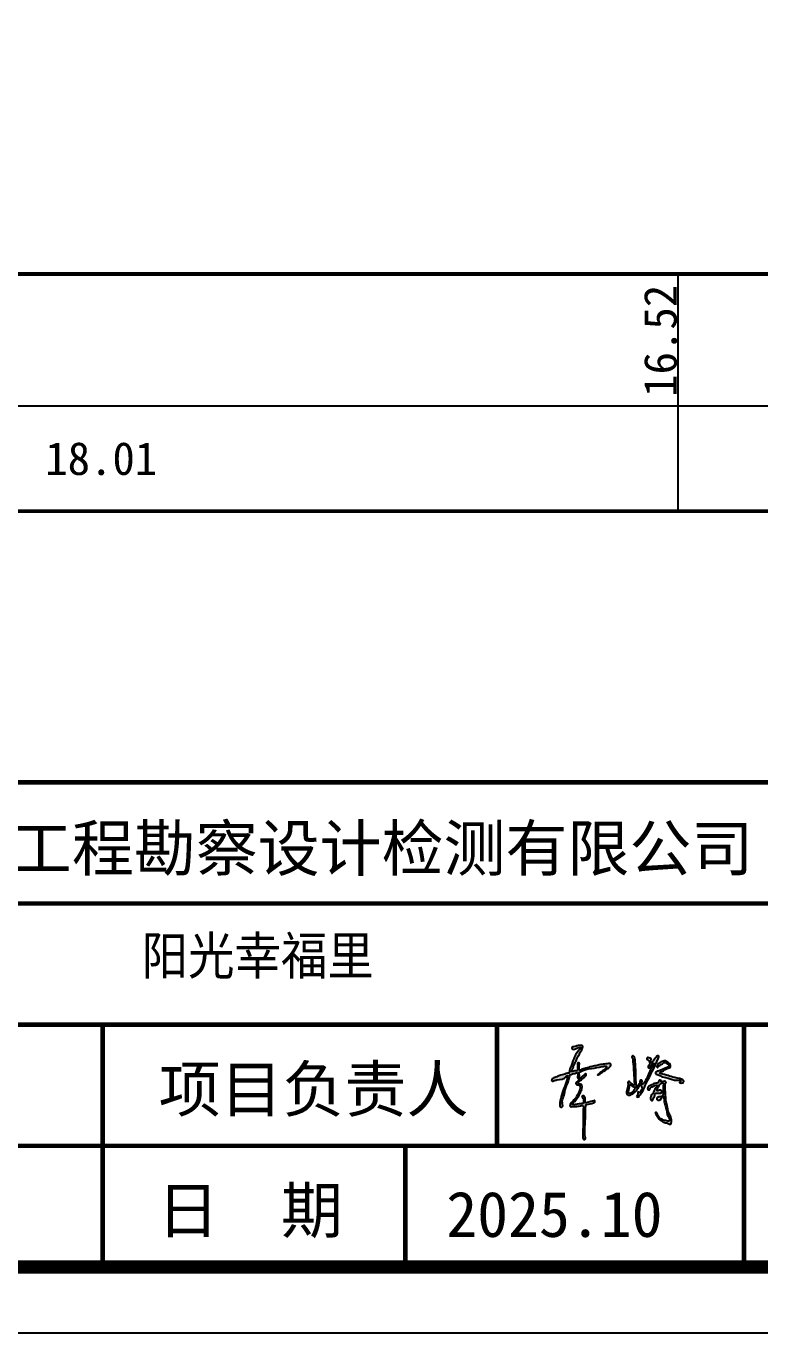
# Model space of a CAD drawing. Header units: millimetres. Extents: x -255 to 9196, y 129 to 426.
# Drawn here: x 2642.8 to 2698.4, y 129.3 to 228.5 of the extents above; entities that cross this region are included whole.
import ezdxf
from ezdxf.enums import TextEntityAlignment as Align

# ---------------------------------------------------------------- set-up
doc = ezdxf.new("R2010")
doc.units = ezdxf.units.MM
doc.layers.add('不打印', color=7, linetype='Continuous', plot=False)
doc.layers.add('地质-图框', color=7, linetype='Continuous')
doc.layers.add('地质-标注栏', color=7, linetype='Continuous')
doc.styles.add('LZ_PMT_LINE', font='', dxfattribs={"height": 2})
doc.styles.get("Standard").update_dxf_attribs({"font": 'simfang.ttf', "height": 2.5})
doc.styles.add('标注栏数据', font='simfang.ttf', dxfattribs={"width": 0.7, "height": 2.5})
doc.styles.get('LZ_PMT_LINE').set_extended_font_data('SimSun')

msp = doc.modelspace()

# ---------------------------------------------------------------- hatches: boundary and pattern name
at = {"linetype": 'Continuous'}
h = msp.add_hatch(color=0, dxfattribs=at)
edge = h.paths.add_edge_path()
edge.add_spline(control_points=[(2684.823, 150.995), (2684.823, 150.995), (2684.6, 150.973), (2684.469, 150.896), (2684.311, 150.821), (2684.193, 150.879), (2684.158, 150.962), (2684.196, 151.058), (2684.343, 151.044), (2684.514, 151.121), (2684.723, 151.147), (2685.03, 151.178), (2684.996, 150.956), (2684.941, 150.81), (2684.839, 150.66), (2684.751, 150.496), (2684.639, 150.326), (2684.543, 150.106), (2684.451, 149.845), (2684.314, 149.639), (2684.272, 149.426), (2684.214, 149.316), (2684.113, 149.165), (2684.279, 149.174), (2684.381, 149.218), (2684.506, 149.231), (2684.66, 149.25), (2684.587, 149.495), (2684.635, 149.639), (2684.591, 149.84), (2684.773, 149.837), (2684.713, 149.638), (2684.741, 149.489), (2684.719, 149.343), (2684.783, 149.247), (2684.984, 149.373), (2685.26, 149.42), (2685.666, 149.549), (2686.07, 149.629), (2686.458, 149.734), (2686.788, 149.731), (2687.015, 149.799), (2687.186, 149.725), (2687.086, 149.516), (2686.853, 149.353), (2686.558, 149.143), (2686.299, 148.979), (2686.184, 148.921), (2686.108, 148.894), (2686.213, 149.002), (2686.296, 149.07), (2686.495, 149.204), (2686.663, 149.34), (2686.785, 149.442), (2686.832, 149.554), (2686.667, 149.603), (2686.022, 149.383), (2685.389, 149.47), (2684.719, 149.105), (2684.747, 149.066), (2684.725, 148.954), (2684.767, 148.832), (2684.746, 148.679), (2684.835, 148.634), (2684.905, 148.75), (2685.02, 148.826), (2685.11, 148.924), (2685.183, 149), (2685.269, 148.983), (2685.253, 148.82), (2685.067, 148.729), (2684.907, 148.543), (2684.764, 148.446), (2684.667, 148.363), (2684.674, 148.292), (2684.703, 148.173), (2684.934, 148.24), (2684.976, 147.919), (2684.837, 147.584), (2684.616, 147.187), (2684.385, 146.875), (2684.241, 146.767), (2684.197, 146.68), (2684.378, 146.63), (2684.564, 146.704), (2684.829, 146.718), (2684.97, 146.737), (2685.088, 146.762), (2685.062, 146.913), (2685.059, 147.024), (2685.065, 147.176), (2684.931, 147.192), (2684.957, 147.375), (2685.202, 147.281), (2685.155, 147.061), (2685.216, 146.927), (2685.179, 146.774), (2685.468, 146.867), (2685.629, 146.901), (2685.815, 146.937), (2685.888, 146.98), (2685.914, 146.94), (2685.923, 146.899), (2685.922, 146.857), (2685.905, 146.814), (2685.863, 146.812), (2685.677, 146.738), (2685.487, 146.686), (2685.283, 146.672), (2685.261, 146.653), (2685.222, 146.652), (2685.239, 146.615), (2685.182, 146.284), (2685.227, 145.639), (2685.158, 144.866), (2685.149, 144.348), (2685.226, 144.122), (2685.182, 143.99), (2684.992, 144.039), (2685.029, 144.871), (2685.039, 145.575), (2685.035, 146.307), (2685.06, 146.486), (2685.021, 146.536), (2684.997, 146.604), (2684.807, 146.571), (2684.553, 146.501), (2684.286, 146.543), (2684.072, 146.485), (2684.046, 146.554), (2684.027, 146.61), (2684.059, 146.705), (2684.175, 146.874), (2684.444, 147.094), (2684.615, 147.428), (2684.743, 147.711), (2684.805, 147.889), (2684.822, 148.098), (2684.643, 148.16), (2684.472, 148.196), (2684.487, 148.365), (2684.61, 148.417), (2684.713, 148.483), (2684.728, 148.604), (2684.613, 148.666), (2684.604, 148.844), (2684.66, 148.995), (2684.566, 149.101), (2684.389, 149.014), (2684.225, 148.999), (2684.025, 148.909), (2683.978, 148.623), (2683.831, 148.218), (2683.628, 147.674), (2683.559, 147.228), (2683.423, 146.964), (2683.463, 146.815), (2683.437, 146.697), (2683.509, 146.603), (2683.474, 146.518), (2683.427, 146.466), (2683.359, 146.476), (2683.274, 146.492), (2683.246, 146.638), (2683.313, 147.159), (2683.537, 147.839), (2683.812, 148.51), (2683.81, 148.761), (2683.895, 148.861), (2683.77, 148.848), (2683.656, 148.574), (2683.177, 148.572), (2682.844, 148.494), (2682.711, 148.405), (2682.628, 148.461), (2682.641, 148.579), (2682.789, 148.694), (2683.04, 148.771), (2683.364, 148.928), (2683.665, 148.967), (2683.852, 149.047), (2683.98, 149.037), (2683.988, 149.263), (2684.228, 149.768), (2684.352, 150.455), (2684.748, 150.815), (2684.8, 150.892), (2684.834, 150.931), (2684.845, 150.959), (2684.86, 150.99), (2684.823, 150.995), (2684.823, 150.995)], knot_values=[0, 0, 0, 0, 0.197659, 0.38152, 0.566109, 0.652135, 0.748753, 0.807036, 0.92578, 1.122031, 1.368988, 1.626652, 1.76802, 1.918621, 2.118344, 2.300641, 2.476901, 2.727997, 3.020459, 3.30281, 3.467088, 3.639635, 3.748419, 3.829445, 4.003086, 4.123696, 4.214806, 4.40081, 4.667341, 4.776567, 4.878347, 5.011798, 5.239779, 5.391232, 5.421408, 5.561877, 5.912571, 6.38166, 6.788598, 7.158235, 7.581854, 7.75821, 7.879208, 8.024703, 8.302733, 8.776744, 9.113748, 9.171835, 9.21185, 9.282009, 9.431192, 9.655122, 9.945004, 10.084012, 10.156313, 10.23478, 10.492922, 12.265977, 12.308224, 12.341497, 12.381398, 12.643767, 12.73859, 12.784271, 12.894334, 13.057034, 13.22312, 13.293963, 13.355493, 13.427134, 13.691979, 13.931156, 14.154695, 14.230531, 14.280349, 14.357953, 14.559753, 14.73671, 15.127693, 15.701362, 16.09181, 16.245167, 16.284172, 16.325965, 16.693564, 16.937976, 17.092889, 17.140175, 17.268068, 17.432612, 17.543247, 17.640717, 17.742204, 17.919021, 18.124187, 18.330875, 18.38331, 18.514374, 18.915136, 19.05586, 19.094889, 19.129342, 19.171939, 19.2281, 19.253164, 19.30045, 19.335915, 19.866366, 19.900833, 19.91431, 19.956102, 19.971506, 20.016335, 20.975658, 21.868584, 22.374573, 22.482502, 22.597173, 22.697846, 22.941553, 24.708467, 25.088101, 25.161193, 25.220954, 25.277606, 25.350797, 25.711986, 26.113546, 26.20435, 26.256258, 26.30822, 26.383415, 26.54161, 26.923438, 27.405824, 27.649529, 27.849929, 27.988286, 28.210288, 28.334066, 28.448614, 28.601664, 28.712075, 28.802319, 28.905249, 29.053216, 29.28859, 29.3441, 29.421244, 29.800842, 29.895833, 30.034219, 30.598059, 31.241971, 31.744499, 31.964954, 32.082734, 32.192402, 32.311997, 32.392136, 32.448377, 32.505145, 32.585331, 32.68582, 32.890345, 34.212601, 34.822842, 34.959792, 35.019354, 35.099489, 35.175216, 35.910229, 36.17828, 36.27437, 36.332015, 36.438545, 36.566652, 36.87459, 37.22398, 37.642874, 37.759289, 37.851306, 37.959659, 38.310672, 39.66111, 39.8191, 39.895663, 39.943134, 39.968266, 39.993907, 40.020381, 40.020381, 40.020381, 40.020381], degree=3, periodic=0)
h = msp.add_hatch(color=0, dxfattribs=at)
edge = h.paths.add_edge_path()
edge.add_spline(control_points=[(2688.751, 150.193), (2688.751, 150.193), (2688.702, 150.372), (2688.868, 150.359), (2688.955, 150.231), (2688.987, 149.928), (2689.036, 149.383), (2689.02, 148.815), (2689.047, 148.289), (2689.08, 148.128), (2689.062, 147.943), (2689.131, 147.991), (2689.153, 148.096), (2689.247, 148.18), (2689.328, 148.254), (2689.355, 148.334), (2689.34, 148.414), (2689.358, 148.526), (2689.461, 148.518), (2689.535, 148.471), (2689.517, 148.38), (2689.465, 148.311), (2689.488, 148.218), (2689.571, 148.197), (2689.641, 148.277), (2689.879, 148.604), (2690.043, 149.209), (2690.285, 149.544), (2690.424, 149.815), (2690.242, 149.774), (2690.222, 149.635), (2690.13, 149.532), (2690.061, 149.442), (2689.912, 149.478), (2690.012, 149.615), (2690.048, 149.701), (2690.083, 149.76), (2690.092, 149.809), (2690.054, 149.852), (2690.069, 149.922), (2690.026, 149.991), (2689.965, 150.055), (2689.84, 150.088), (2689.875, 150.182), (2689.908, 150.227), (2689.942, 150.221), (2689.987, 150.225), (2690.048, 150.206), (2690.12, 150.177), (2690.217, 150.146), (2690.19, 150.045), (2690.135, 149.98), (2690.129, 149.901), (2690.126, 149.777), (2690.276, 149.922), (2690.41, 150.057), (2690.557, 150.262), (2690.702, 150.382), (2690.792, 150.354), (2690.794, 150.239), (2690.678, 150.093), (2690.406, 149.327), (2689.896, 148.517), (2689.565, 147.667), (2689.389, 147.432), (2689.312, 147.349), (2689.282, 147.25), (2689.193, 147.248), (2689.088, 147.215), (2689.097, 147.338), (2689.173, 147.406), (2689.182, 147.504), (2689.19, 147.639), (2689.257, 147.598), (2689.29, 147.576), (2689.36, 147.573), (2689.389, 147.706), (2689.483, 147.779), (2689.534, 147.925), (2689.432, 148.006), (2689.454, 148.124), (2689.327, 148.181), (2689.292, 147.984), (2689.149, 147.882), (2689.049, 147.69), (2688.908, 147.554), (2688.746, 147.446), (2688.592, 147.373), (2688.442, 147.374), (2688.315, 147.465), (2688.326, 147.718), (2688.406, 147.96), (2688.473, 148.209), (2688.407, 148.364), (2688.493, 148.44), (2688.57, 148.404), (2688.621, 148.305), (2688.748, 148.238), (2688.822, 148.166), (2688.886, 148.102), (2688.939, 148.191), (2688.895, 148.368), (2688.906, 148.812), (2688.858, 149.308), (2688.846, 149.746), (2688.775, 149.977), (2688.837, 150.107), (2688.751, 150.193), (2688.751, 150.193)], knot_values=[0, 0, 0, 0, 0.151641, 0.238659, 0.376664, 0.590515, 1.141021, 2.014882, 2.347755, 2.615323, 2.676021, 2.710593, 2.804102, 3.007035, 3.061602, 3.13322, 3.245143, 3.315186, 3.427304, 3.477072, 3.564265, 3.655727, 3.739894, 3.799056, 3.87173, 4.029935, 5.057343, 5.495043, 5.597064, 5.685824, 5.870477, 5.988218, 6.103187, 6.183129, 6.327156, 6.441553, 6.499549, 6.531273, 6.581438, 6.655339, 6.72585, 6.812621, 6.931223, 7.021295, 7.055988, 7.084035, 7.115588, 7.194681, 7.265663, 7.364865, 7.435714, 7.528285, 7.616981, 7.694766, 7.78323, 8.036039, 8.413504, 8.498284, 8.569266, 8.640116, 8.796808, 9.11983, 11.055099, 11.664171, 11.835983, 11.928577, 12.010113, 12.106825, 12.184086, 12.258206, 12.373062, 12.483201, 12.58762, 12.624928, 12.680159, 12.714126, 12.812598, 13.001774, 13.096833, 13.217036, 13.332331, 13.402875, 13.528845, 13.768977, 13.951307, 14.158673, 14.352187, 14.53796, 14.658549, 14.786357, 14.957076, 15.350749, 15.580771, 15.713776, 15.795278, 15.84804, 15.944469, 16.12046, 16.24941, 16.284195, 16.350242, 16.460828, 16.859637, 17.639134, 17.969349, 18.182657, 18.322554, 18.394148, 18.394148, 18.394148, 18.394148], degree=3, periodic=0)
edge = h.paths.add_edge_path()
edge.add_spline(control_points=[(2688.532, 148.081), (2688.532, 148.081), (2688.586, 148.155), (2688.676, 148.148), (2688.737, 148.059), (2688.837, 147.987), (2688.961, 147.967), (2688.987, 147.876), (2688.929, 147.808), (2688.869, 147.697), (2688.753, 147.562), (2688.598, 147.52), (2688.422, 147.562), (2688.48, 147.732), (2688.491, 147.878), (2688.509, 147.971), (2688.532, 148.081), (2688.532, 148.081)], knot_values=[0, 0, 0, 0, 0.075273, 0.154812, 0.252221, 0.377888, 0.530519, 0.569008, 0.63793, 0.773479, 0.964927, 1.137476, 1.253643, 1.402924, 1.561683, 1.692143, 1.765906, 1.765906, 1.765906, 1.765906], degree=3, periodic=0)
h = msp.add_hatch(color=0, dxfattribs=at)
edge = h.paths.add_edge_path()
edge.add_spline(control_points=[(2690.674, 149.48), (2690.674, 149.48), (2690.6, 149.512), (2690.626, 149.586), (2690.658, 149.648), (2690.695, 149.742), (2690.803, 149.791), (2690.902, 149.872), (2691.036, 149.928), (2691.159, 149.962), (2691.292, 150.011), (2691.342, 149.933), (2691.426, 149.91), (2691.51, 149.805), (2691.655, 149.739), (2691.676, 149.593), (2691.649, 149.445), (2691.328, 149.451), (2691.165, 149.184), (2690.916, 149.149), (2690.786, 148.987), (2691.359, 148.943), (2691.698, 148.757), (2692.193, 148.666), (2692.521, 148.606), (2692.652, 148.506), (2692.681, 148.396), (2692.63, 148.307), (2692.513, 148.298), (2692.438, 148.296), (2692.335, 148.321), (2692.38, 148.382), (2692.428, 148.399), (2692.465, 148.533), (2691.922, 148.466), (2691.604, 148.666), (2691.103, 148.744), (2690.836, 148.874), (2690.672, 148.96), (2690.53, 148.971), (2690.508, 149.062), (2690.574, 149.184), (2690.841, 149.217), (2691.119, 149.369), (2691.366, 149.44), (2691.578, 149.568), (2691.491, 149.718), (2691.375, 149.759), (2691.281, 149.865), (2691.145, 149.857), (2691.035, 149.715), (2690.854, 149.663), (2690.727, 149.565), (2690.715, 149.475), (2690.674, 149.48), (2690.674, 149.48)], knot_values=[0, 0, 0, 0, 0.068569, 0.120283, 0.209334, 0.288456, 0.410161, 0.543077, 0.67672, 0.831793, 0.968421, 0.997207, 1.096469, 1.208819, 1.397135, 1.525038, 1.6288, 1.79443, 2.318001, 2.461788, 2.508986, 2.880792, 3.402072, 4.029968, 4.268004, 4.406366, 4.496694, 4.587713, 4.670899, 4.818574, 4.863121, 4.909296, 4.982462, 5.020931, 5.274915, 5.995984, 6.445824, 6.716471, 6.880111, 7.020502, 7.069661, 7.134015, 7.408033, 7.793483, 8.071446, 8.264313, 8.338473, 8.530902, 8.628222, 8.742587, 8.884205, 9.139889, 9.29114, 9.346422, 9.364859, 9.364859, 9.364859, 9.364859], degree=3, periodic=0)
h = msp.add_hatch(color=0, dxfattribs=at)
edge = h.paths.add_edge_path()
edge.add_spline(control_points=[(2690.127, 147.913), (2690.127, 147.913), (2690.101, 147.856), (2690.12, 147.802), (2690.033, 147.775), (2689.914, 147.787), (2689.935, 147.912), (2689.977, 148.061), (2690.25, 148.145), (2690.456, 148.32), (2690.706, 148.273), (2690.758, 148.383), (2690.772, 148.447), (2690.808, 148.518), (2690.871, 148.504), (2690.918, 148.5), (2690.98, 148.472), (2690.894, 148.374), (2691.111, 148.413), (2691.191, 148.425), (2691.297, 148.433), (2691.34, 148.35), (2691.279, 148.259), (2691.218, 147.954), (2691.302, 147.519), (2691.3, 146.943), (2691.441, 146.498), (2691.476, 146.079), (2691.699, 145.763), (2691.743, 145.485), (2691.719, 145.113), (2691.404, 145.282), (2691.119, 145.301), (2690.761, 145.554), (2690.651, 145.78), (2690.463, 146.055), (2690.629, 146.077), (2690.682, 145.778), (2690.961, 145.514), (2691.302, 145.442), (2691.517, 145.377), (2691.636, 145.542), (2691.362, 145.874), (2691.38, 146.317), (2691.172, 146.794), (2691.175, 147.041), (2691.157, 147.312), (2690.985, 147.188), (2690.943, 147.058), (2690.795, 146.969), (2690.583, 147.019), (2690.673, 147.261), (2690.875, 147.232), (2691.007, 147.312), (2691.097, 147.383), (2691.12, 147.527), (2691.106, 147.736), (2691.098, 147.983), (2691.125, 148.153), (2691.17, 148.293), (2691.021, 148.321), (2690.923, 148.247), (2690.798, 148.133), (2690.734, 147.948), (2690.657, 147.831), (2690.638, 147.67), (2690.805, 147.792), (2690.99, 147.757), (2691.008, 147.611), (2690.964, 147.486), (2690.826, 147.553), (2690.701, 147.523), (2690.546, 147.551), (2690.465, 147.415), (2690.467, 147.248), (2690.319, 147.144), (2690.324, 146.912), (2690.134, 147.019), (2690.149, 147.187), (2690.175, 147.368), (2690.416, 147.572), (2690.403, 147.862), (2690.71, 148.055), (2690.604, 148.157), (2690.449, 148.106), (2690.33, 148.016), (2690.199, 148.012), (2690.127, 147.913), (2690.127, 147.913)], knot_values=[0, 0, 0, 0, 0.055468, 0.108636, 0.15794, 0.287628, 0.37734, 0.476649, 0.75171, 1.123031, 1.300816, 1.366581, 1.456854, 1.512333, 1.573547, 1.619172, 1.668973, 1.725776, 1.864766, 2.013087, 2.08294, 2.139601, 2.250537, 2.381097, 3.075455, 3.543653, 4.104514, 4.464494, 4.787032, 5.203317, 5.40603, 5.616843, 5.99304, 6.370507, 6.777418, 6.94852, 7.030929, 7.122552, 7.732463, 8.067039, 8.223055, 8.316505, 8.586054, 9.28966, 9.67584, 10.05418, 10.155537, 10.294914, 10.465459, 10.604836, 10.778578, 10.941849, 11.144698, 11.309695, 11.402433, 11.470004, 11.732206, 12.043571, 12.185022, 12.283689, 12.403076, 12.505804, 12.656503, 12.905748, 13.048865, 13.138997, 13.234967, 13.485832, 13.543772, 13.672045, 13.771801, 13.919401, 14.076061, 14.176105, 14.345032, 14.547447, 14.695176, 14.823507, 14.981121, 15.175895, 15.356401, 15.862654, 16.044634, 16.091003, 16.247663, 16.464121, 16.52785, 16.655078, 16.655078, 16.655078, 16.655078], degree=3, periodic=0)

# ---------------------------------------------------------------- linework, layer by layer
at = {"const_width": 0.345}
for points in [[(2556.631, 171.112), (2740.49, 171.112), (2740.49, 134.34), (2556.631, 134.34), (2556.631, 171.112)], [(2556.631, 171.112), (2740.49, 171.112), (2740.49, 134.34), (2556.631, 134.34), (2556.631, 171.112)], [(2556.631, 161.919), (2740.49, 161.919)], [(2556.631, 152.726), (2740.49, 152.726)], [(2648.56, 152.726), (2648.56, 134.34)], [(2678.497, 152.726), (2678.497, 143.533)], [(2697.242, 152.726), (2697.242, 143.533)], [(2556.631, 143.533), (2740.49, 143.533)], [(2579.613, 143.533), (2740.49, 143.533)], [(2671.543, 143.533), (2671.543, 134.34)], [(2697.242, 143.533), (2697.242, 134.34)]]:
    msp.add_lwpolyline(points, dxfattribs=at)
at = {"color": 0}
for points, start_tangent, end_tangent in [([(2684.823, 150.995), (2684.628, 150.964), (2684.458, 150.893), (2684.28, 150.845), (2684.204, 150.885), (2684.17, 150.975), (2684.192, 151.029), (2684.308, 151.055), (2684.498, 151.105), (2684.741, 151.148), (2684.996, 151.108), (2684.993, 150.967), (2684.941, 150.826), (2684.839, 150.654), (2684.748, 150.496), (2684.657, 150.345), (2684.551, 150.117), (2684.439, 149.847), (2684.313, 149.595), (2684.267, 149.437), (2684.19, 149.283), (2684.151, 149.181), (2684.232, 149.174), (2684.401, 149.216), (2684.52, 149.233), (2684.608, 149.258), (2684.615, 149.444), (2684.615, 149.71), (2684.625, 149.819), (2684.727, 149.819), (2684.734, 149.686), (2684.73, 149.458), (2684.745, 149.307), (2684.762, 149.283), (2684.899, 149.314), (2685.232, 149.423), (2685.685, 149.546), (2686.082, 149.637), (2686.443, 149.714), (2686.864, 149.759), (2687.04, 149.777), (2687.145, 149.717), (2687.106, 149.577), (2686.903, 149.388), (2686.513, 149.118), (2686.226, 148.942), (2686.173, 148.918), (2686.134, 148.907), (2686.176, 148.963), (2686.289, 149.062), (2686.471, 149.191), (2686.699, 149.37), (2686.794, 149.472), (2686.812, 149.542), (2686.741, 149.577), (2686.485, 149.546), (2684.762, 149.128), (2684.73, 149.1), (2684.741, 149.069), (2684.741, 149.029), (2684.754, 148.767), (2684.769, 148.673), (2684.81, 148.653), (2684.895, 148.722), (2685.016, 148.831), (2685.134, 148.949), (2685.192, 148.99), (2685.251, 148.974), (2685.256, 148.903), (2685.073, 148.712), (2684.898, 148.549), (2684.723, 148.41), (2684.674, 148.351), (2684.674, 148.302), (2684.701, 148.229), (2684.898, 148.183), (2684.954, 148.015), (2684.853, 147.638), (2684.571, 147.138), (2684.325, 146.835), (2684.22, 146.723), (2684.209, 146.686), (2684.246, 146.667), (2684.612, 146.697), (2684.855, 146.723), (2685.009, 146.745), (2685.054, 146.76), (2685.069, 146.887), (2685.061, 147.052), (2685.039, 147.16), (2684.956, 147.212), (2684.968, 147.313), (2685.14, 147.272), (2685.177, 147.07), (2685.199, 146.865), (2685.196, 146.813), (2685.326, 146.82), (2685.715, 146.917), (2685.85, 146.958), (2685.887, 146.97), (2685.91, 146.943), (2685.921, 146.902), (2685.917, 146.846), (2685.906, 146.824), (2685.861, 146.809), (2685.827, 146.798), (2685.312, 146.674), (2685.278, 146.667), (2685.267, 146.66), (2685.229, 146.641), (2685.233, 146.626), (2685.233, 146.581), (2685.202, 145.622), (2685.16, 144.73), (2685.193, 144.225), (2685.213, 144.119), (2685.163, 144.016), (2685.064, 144.032), (2685.002, 144.268), (2685.036, 146.035), (2685.05, 146.414), (2685.05, 146.487), (2685.023, 146.54), (2684.992, 146.588), (2684.919, 146.591), (2684.564, 146.528), (2684.163, 146.507), (2684.072, 146.507), (2684.047, 146.553), (2684.034, 146.603), (2684.052, 146.676), (2684.136, 146.81), (2684.399, 147.087), (2684.647, 147.501), (2684.745, 147.724), (2684.803, 147.916), (2684.798, 148.054), (2684.606, 148.166), (2684.495, 148.219), (2684.5, 148.334), (2684.621, 148.427), (2684.704, 148.5), (2684.711, 148.59), (2684.642, 148.666), (2684.614, 148.811), (2684.61, 149.047), (2684.569, 149.084), (2684.494, 149.067), (2684.131, 148.955), (2684.049, 148.907), (2684.001, 148.777), (2683.837, 148.238), (2683.636, 147.626), (2683.506, 147.14), (2683.443, 146.929), (2683.454, 146.812), (2683.454, 146.702), (2683.492, 146.589), (2683.465, 146.513), (2683.424, 146.475), (2683.367, 146.475), (2683.291, 146.502), (2683.257, 146.596), (2683.269, 146.801), (2683.637, 148.071), (2683.808, 148.657), (2683.84, 148.79), (2683.866, 148.843), (2683.786, 148.838), (2683.738, 148.779), (2683.045, 148.534), (2682.789, 148.454), (2682.699, 148.422), (2682.651, 148.454), (2682.651, 148.561), (2682.742, 148.651), (2683.024, 148.774), (2683.349, 148.902), (2683.754, 149.008), (2683.866, 149.04), (2683.957, 149.056), (2683.987, 149.16), (2684.091, 149.495), (2684.653, 150.723), (2684.761, 150.838), (2684.807, 150.899), (2684.835, 150.938), (2684.846, 150.961), (2684.848, 150.986), (2684.823, 150.995)], (-0.998184, 0.060238), (-0.998185, 0.060224)), ([(2688.751, 150.193), (2688.751, 150.345), (2688.837, 150.352), (2688.931, 150.251), (2688.975, 150.041), (2689.018, 149.493), (2689.033, 148.619), (2689.054, 148.287), (2689.069, 148.02), (2689.077, 147.959), (2689.107, 147.977), (2689.151, 148.059), (2689.283, 148.213), (2689.321, 148.253), (2689.346, 148.32), (2689.346, 148.432), (2689.365, 148.499), (2689.477, 148.504), (2689.517, 148.474), (2689.512, 148.387), (2689.477, 148.303), (2689.505, 148.223), (2689.562, 148.208), (2689.619, 148.253), (2689.713, 148.381), (2690.141, 149.314), (2690.361, 149.693), (2690.389, 149.791), (2690.301, 149.777), (2690.199, 149.623), (2690.129, 149.528), (2690.038, 149.458), (2689.961, 149.479), (2690.007, 149.616), (2690.059, 149.718), (2690.084, 149.77), (2690.087, 149.802), (2690.066, 149.847), (2690.059, 149.921), (2690.028, 149.984), (2689.964, 150.043), (2689.866, 150.11), (2689.887, 150.198), (2689.912, 150.222), (2689.94, 150.222), (2689.971, 150.222), (2690.049, 150.205), (2690.115, 150.18), (2690.199, 150.128), (2690.189, 150.057), (2690.143, 149.977), (2690.129, 149.889), (2690.14, 149.812), (2690.213, 149.861), (2690.389, 150.043), (2690.638, 150.327), (2690.711, 150.369), (2690.778, 150.345), (2690.788, 150.275), (2690.718, 150.135), (2690.585, 149.84), (2689.743, 148.098), (2689.474, 147.551), (2689.37, 147.414), (2689.315, 147.34), (2689.275, 147.269), (2689.182, 147.241), (2689.105, 147.238), (2689.102, 147.312), (2689.161, 147.411), (2689.182, 147.519), (2689.216, 147.618), (2689.25, 147.602), (2689.299, 147.578), (2689.333, 147.578), (2689.386, 147.661), (2689.491, 147.818), (2689.513, 147.911), (2689.454, 148.016), (2689.423, 148.127), (2689.358, 148.155), (2689.293, 148.047), (2689.148, 147.855), (2689.046, 147.704), (2688.901, 147.556), (2688.741, 147.448), (2688.568, 147.38), (2688.447, 147.386), (2688.345, 147.463), (2688.327, 147.633), (2688.419, 148.016), (2688.447, 148.244), (2688.438, 148.377), (2688.503, 148.426), (2688.552, 148.408), (2688.614, 148.334), (2688.753, 148.226), (2688.849, 148.139), (2688.877, 148.119), (2688.92, 148.17), (2688.919, 148.28), (2688.897, 148.679), (2688.856, 149.457), (2688.826, 149.786), (2688.799, 149.997), (2688.796, 150.137), (2688.751, 150.193)], (-0.425545, 0.904937), (-0.425534, 0.904942)), ([(2690.674, 149.48), (2690.618, 149.52), (2690.622, 149.572), (2690.659, 149.653), (2690.696, 149.723), (2690.795, 149.793), (2690.906, 149.867), (2691.028, 149.922), (2691.175, 149.97), (2691.311, 149.977), (2691.33, 149.955), (2691.415, 149.903), (2691.5, 149.83), (2691.643, 149.708), (2691.669, 149.583), (2691.64, 149.483), (2691.481, 149.435), (2691.028, 149.174), (2690.895, 149.119), (2690.865, 149.082), (2691.208, 148.938), (2691.706, 148.783), (2692.318, 148.643), (2692.547, 148.577), (2692.65, 148.485), (2692.668, 148.396), (2692.62, 148.319), (2692.539, 148.301), (2692.392, 148.308), (2692.351, 148.326), (2692.373, 148.367), (2692.429, 148.415), (2692.44, 148.452), (2692.193, 148.511), (2691.488, 148.665), (2691.053, 148.78), (2690.806, 148.89), (2690.655, 148.953), (2690.526, 149.008), (2690.515, 149.056), (2690.541, 149.115), (2690.792, 149.225), (2691.149, 149.369), (2691.407, 149.472), (2691.544, 149.609), (2691.511, 149.675), (2691.356, 149.789), (2691.278, 149.848), (2691.164, 149.844), (2691.053, 149.756), (2690.828, 149.634), (2690.725, 149.524), (2690.692, 149.48), (2690.674, 149.48)], (-0.962278, 0.272067), (-0.962315, 0.271939)), ([(2688.532, 148.081), (2688.585, 148.135), (2688.664, 148.139), (2688.734, 148.072), (2688.837, 147.999), (2688.97, 147.925), (2688.979, 147.887), (2688.947, 147.827), (2688.873, 147.713), (2688.739, 147.576), (2688.572, 147.534), (2688.463, 147.574), (2688.471, 147.723), (2688.494, 147.881), (2688.517, 148.009), (2688.532, 148.081)], (-0.304673, 0.952457), (-0.304831, 0.952407)), ([(2690.127, 147.913), (2690.111, 147.86), (2690.107, 147.807), (2690.062, 147.787), (2689.935, 147.815), (2689.935, 147.905), (2689.968, 147.999), (2690.201, 148.146), (2690.544, 148.288), (2690.719, 148.317), (2690.752, 148.374), (2690.78, 148.46), (2690.813, 148.505), (2690.874, 148.505), (2690.919, 148.496), (2690.96, 148.468), (2690.939, 148.415), (2691.078, 148.407), (2691.225, 148.427), (2691.294, 148.419), (2691.323, 148.37), (2691.29, 148.264), (2691.258, 148.138), (2691.289, 147.444), (2691.322, 146.977), (2691.437, 146.428), (2691.51, 146.076), (2691.658, 145.789), (2691.732, 145.379), (2691.683, 145.182), (2691.478, 145.232), (2691.117, 145.338), (2690.805, 145.551), (2690.576, 145.887), (2690.526, 146.051), (2690.608, 146.059), (2690.649, 145.977), (2691.051, 145.518), (2691.371, 145.42), (2691.527, 145.412), (2691.584, 145.486), (2691.494, 145.74), (2691.314, 146.42), (2691.199, 146.788), (2691.166, 147.165), (2691.141, 147.264), (2691.018, 147.198), (2690.92, 147.059), (2690.797, 146.993), (2690.633, 147.051), (2690.682, 147.206), (2690.879, 147.255), (2691.027, 147.329), (2691.092, 147.395), (2691.109, 147.46), (2691.109, 147.723), (2691.109, 148.034), (2691.133, 148.173), (2691.141, 148.272), (2691.027, 148.304), (2690.936, 148.255), (2690.83, 148.149), (2690.715, 147.927), (2690.658, 147.796), (2690.658, 147.706), (2690.748, 147.739), (2690.994, 147.69), (2691.002, 147.632), (2690.945, 147.518), (2690.846, 147.534), (2690.699, 147.534), (2690.543, 147.518), (2690.485, 147.436), (2690.444, 147.272), (2690.338, 147.1), (2690.289, 146.961), (2690.174, 147.018), (2690.149, 147.174), (2690.198, 147.362), (2690.313, 147.501), (2690.559, 147.944), (2690.666, 148.091), (2690.633, 148.124), (2690.477, 148.108), (2690.28, 148.018), (2690.219, 148.002), (2690.127, 147.913)], (-0.718718, -0.695301), (-0.718553, -0.695472))]:
    msp.add_spline(points, degree=3, dxfattribs=dict(at, start_tangent=start_tangent, end_tangent=end_tangent))
at = {"layer": '不打印', "linetype": 'Continuous', "const_width": 0.15}
msp.add_lwpolyline([(2325.49, 129.34), (2745.49, 129.34), (2745.49, 426.34), (2325.49, 426.34), (2325.49, 129.34)], dxfattribs=at)
at = {"layer": '地质-图框', "linetype": 'Continuous', "const_width": 1}
msp.add_lwpolyline([(2330.49, 134.34), (2740.49, 134.34), (2740.49, 421.34), (2330.49, 421.34), (2330.49, 134.34), (2740.49, 134.34)], dxfattribs=at)
at = {"layer": '地质-标注栏', "color": 7, "linetype": 'Continuous', "const_width": 0.3}
for points in [[(2348.734, 209.69), (2722.242, 209.69)], [(2348.734, 191.69), (2722.242, 191.69)]]:
    msp.add_lwpolyline(points, dxfattribs=at)
at = {"layer": '地质-标注栏', "color": 7, "linetype": 'Continuous'}
for points in [[(2692.242, 199.69), (2692.242, 209.69)], [(2348.734, 199.69), (2722.242, 199.69)], [(2692.242, 191.69), (2692.242, 199.69)]]:
    msp.add_lwpolyline(points, dxfattribs=at)

# ---------------------------------------------------------------- texts
at = {"style": 'LZ_PMT_LINE'}
msp.add_text('广西昇龙工程勘察设计检测有限公司', height=3.44736, dxfattribs=at).set_placement((2660.328, 164.392), align=Align.CENTER)
at = {"width": 0.9}
msp.add_text('阳光幸福里', height=2.8728, dxfattribs=at).set_placement((2660.332, 156.529), align=Align.CENTER)
for s, p in [('项目负责人', (2652.814, 146.112)), ('日  期', (2652.697, 136.919)), ('2025.10', (2674.646, 136.619))]:
    msp.add_text(s, height=3.4474).set_placement(p)
at = {"layer": '地质-标注栏', "color": 7, "linetype": 'Continuous', "style": '标注栏数据'}
msp.add_text('16.52', height=2.5, rotation=90, dxfattribs=at).set_placement((2692.142, 200.366))
msp.add_text('18.01', height=2.5, dxfattribs=at).set_placement((2644.202, 194.44))

doc.saveas('drawing.dxf')
